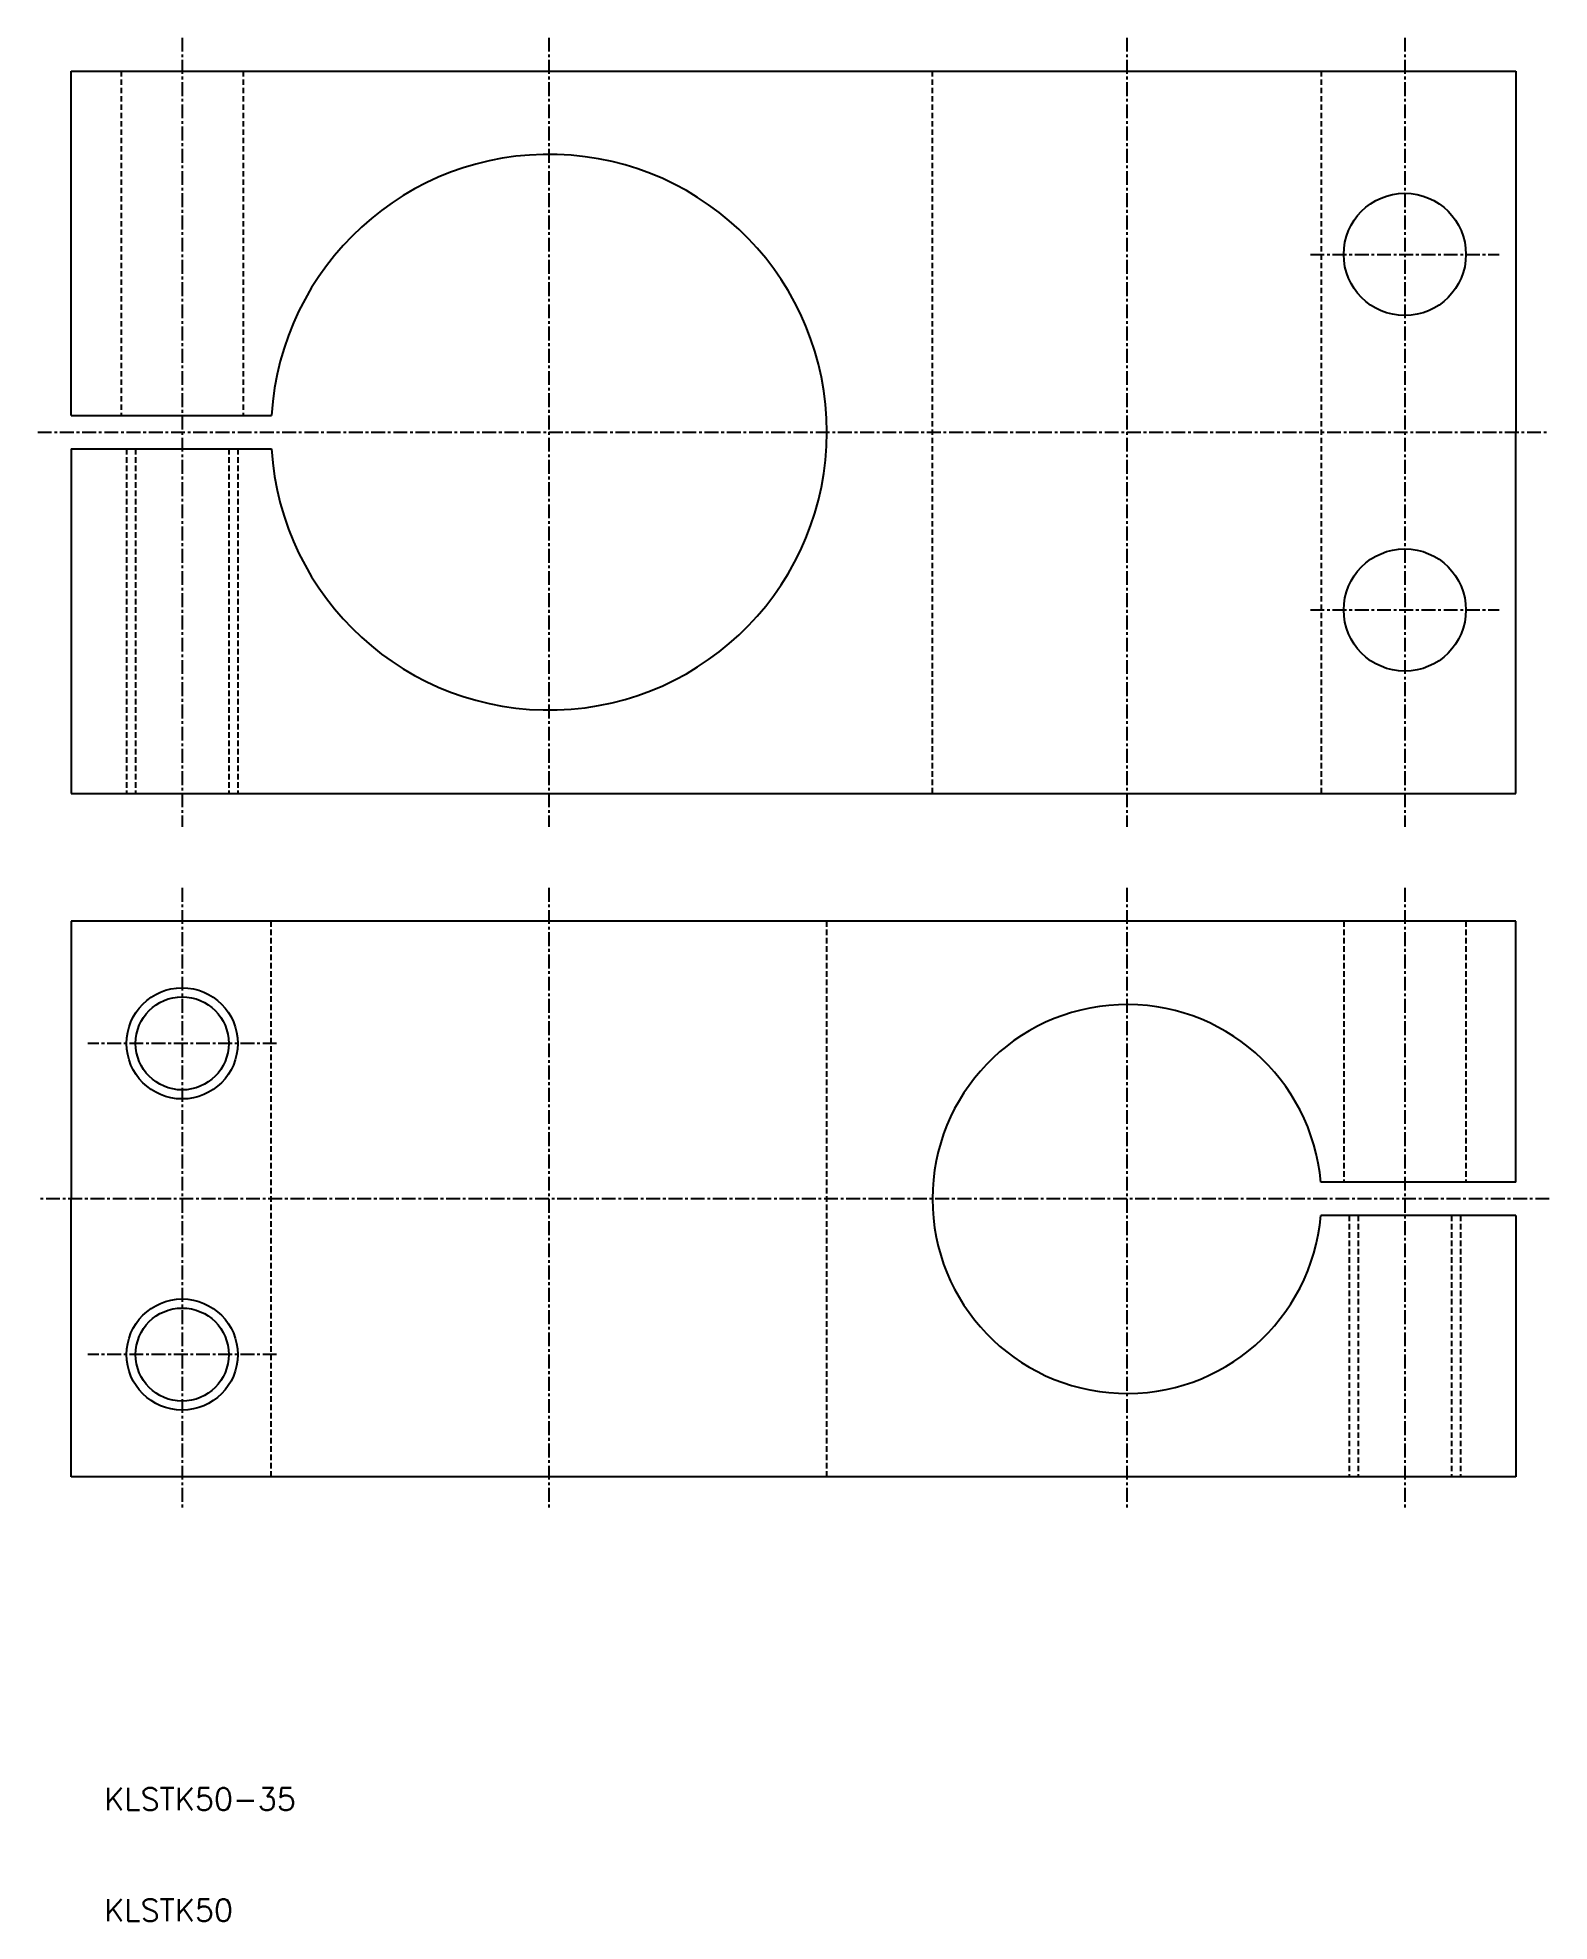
# Model space of a CAD drawing. Extents: x 4 to 140, y 10 to 179.
import ezdxf

# ---------------------------------------------------------------- set-up
doc = ezdxf.new("R2010")
doc.units = 0
doc.linetypes.add('CENTER', pattern=[2, 1.25, -0.25, 0.25, -0.25])
doc.linetypes.add('DASHED', pattern=[0.75, 0.5, -0.25])
doc.layers.get('0').update_dxf_attribs({"linetype": 'CONTINUOUS'})
doc.layers.add('CENTER', color=1, linetype='CENTER')
doc.styles.get("Standard").update_dxf_attribs({"font": 'txt.shx', "bigfont": 'extfont.shx'})

msp = doc.modelspace()

# ---------------------------------------------------------------- linework, layer by layer
for p, q in [((7, 176.5), (137, 176.5)), ((7, 145.5), (7, 176.5)), ((137, 176.5), (137, 144)), ((7, 145.5), (25.045, 145.5)), ((7, 142.5), (7, 111.5)), ((7, 142.5), (25.045, 142.5)), ((137, 111.5), (137, 144)), ((7, 111.5), (137, 111.5)), ((137, 100), (7, 100)), ((7, 100), (7, 75)), ((137, 76.5), (137, 100)), ((137, 76.5), (119.436, 76.5)), ((7, 50), (7, 75)), ((137, 73.5), (119.436, 73.5)), ((137, 73.5), (137, 50)), ((137, 50), (7, 50))]:
    msp.add_line(p, q)
at = {"color": 3, "linetype": 'DASHED'}
for p, q in [((11.5, 176.5), (11.5, 145.5)), ((22.5, 176.5), (22.5, 145.5)), ((84.5, 111.5), (84.5, 176.5)), ((119.5, 111.5), (119.5, 176.5)), ((12, 142.5), (12, 111.5)), ((12.812, 142.5), (12.812, 111.5)), ((21.188, 142.5), (21.188, 111.5)), ((22, 142.5), (22, 111.5)), ((25, 50), (25, 100)), ((75, 50), (75, 100)), ((121.5, 100), (121.5, 76.5)), ((132.5, 100), (132.5, 76.5)), ((122, 73.5), (122, 50)), ((122.812, 73.5), (122.812, 50)), ((131.188, 73.5), (131.188, 50)), ((132, 73.5), (132, 50))]:
    msp.add_line(p, q, dxfattribs=at)
for centre in [(127, 160), (127, 128)]:
    msp.add_circle(centre, 5.5)
at = {"color": 3, "linetype": 'CONTINUOUS'}
for centre in [(17, 89), (17, 61)]:
    msp.add_circle(centre, 5, dxfattribs=at)
at = {"color": 7, "linetype": 'CONTINUOUS'}
for centre in [(17, 89), (17, 61)]:
    msp.add_circle(centre, 4.188, dxfattribs=at)
for centre, radius, start, end in [((50, 144), 25, 183.43981, 176.56019), ((102, 75), 17.5, 4.9171, 355.0829)]:
    msp.add_arc(centre, radius, start, end)
at = {"layer": 'CENTER', "color": 1, "linetype": 'CENTER'}
for p, q in [((17, 179.5), (17, 108.5)), ((50, 179.5), (50, 108.5)), ((102, 179.5), (102, 108.5)), ((127, 179.5), (127, 108.5)), ((118.5, 160), (135.5, 160)), ((4, 144), (140, 144)), ((118.5, 128), (135.5, 128)), ((17, 103), (17, 47)), ((50, 103), (50, 47)), ((102, 103), (102, 47)), ((127, 103), (127, 47)), ((25.5, 89), (8.5, 89)), ((140, 75), (4, 75)), ((25.5, 61), (8.5, 61))]:
    msp.add_line(p, q, dxfattribs=at)

# ---------------------------------------------------------------- texts
for s, p in [('KLSTK50-35', (10, 20)), ('KLSTK50', (10, 10))]:
    msp.add_text(s, height=2).set_placement(p)

doc.saveas('drawing.dxf')
